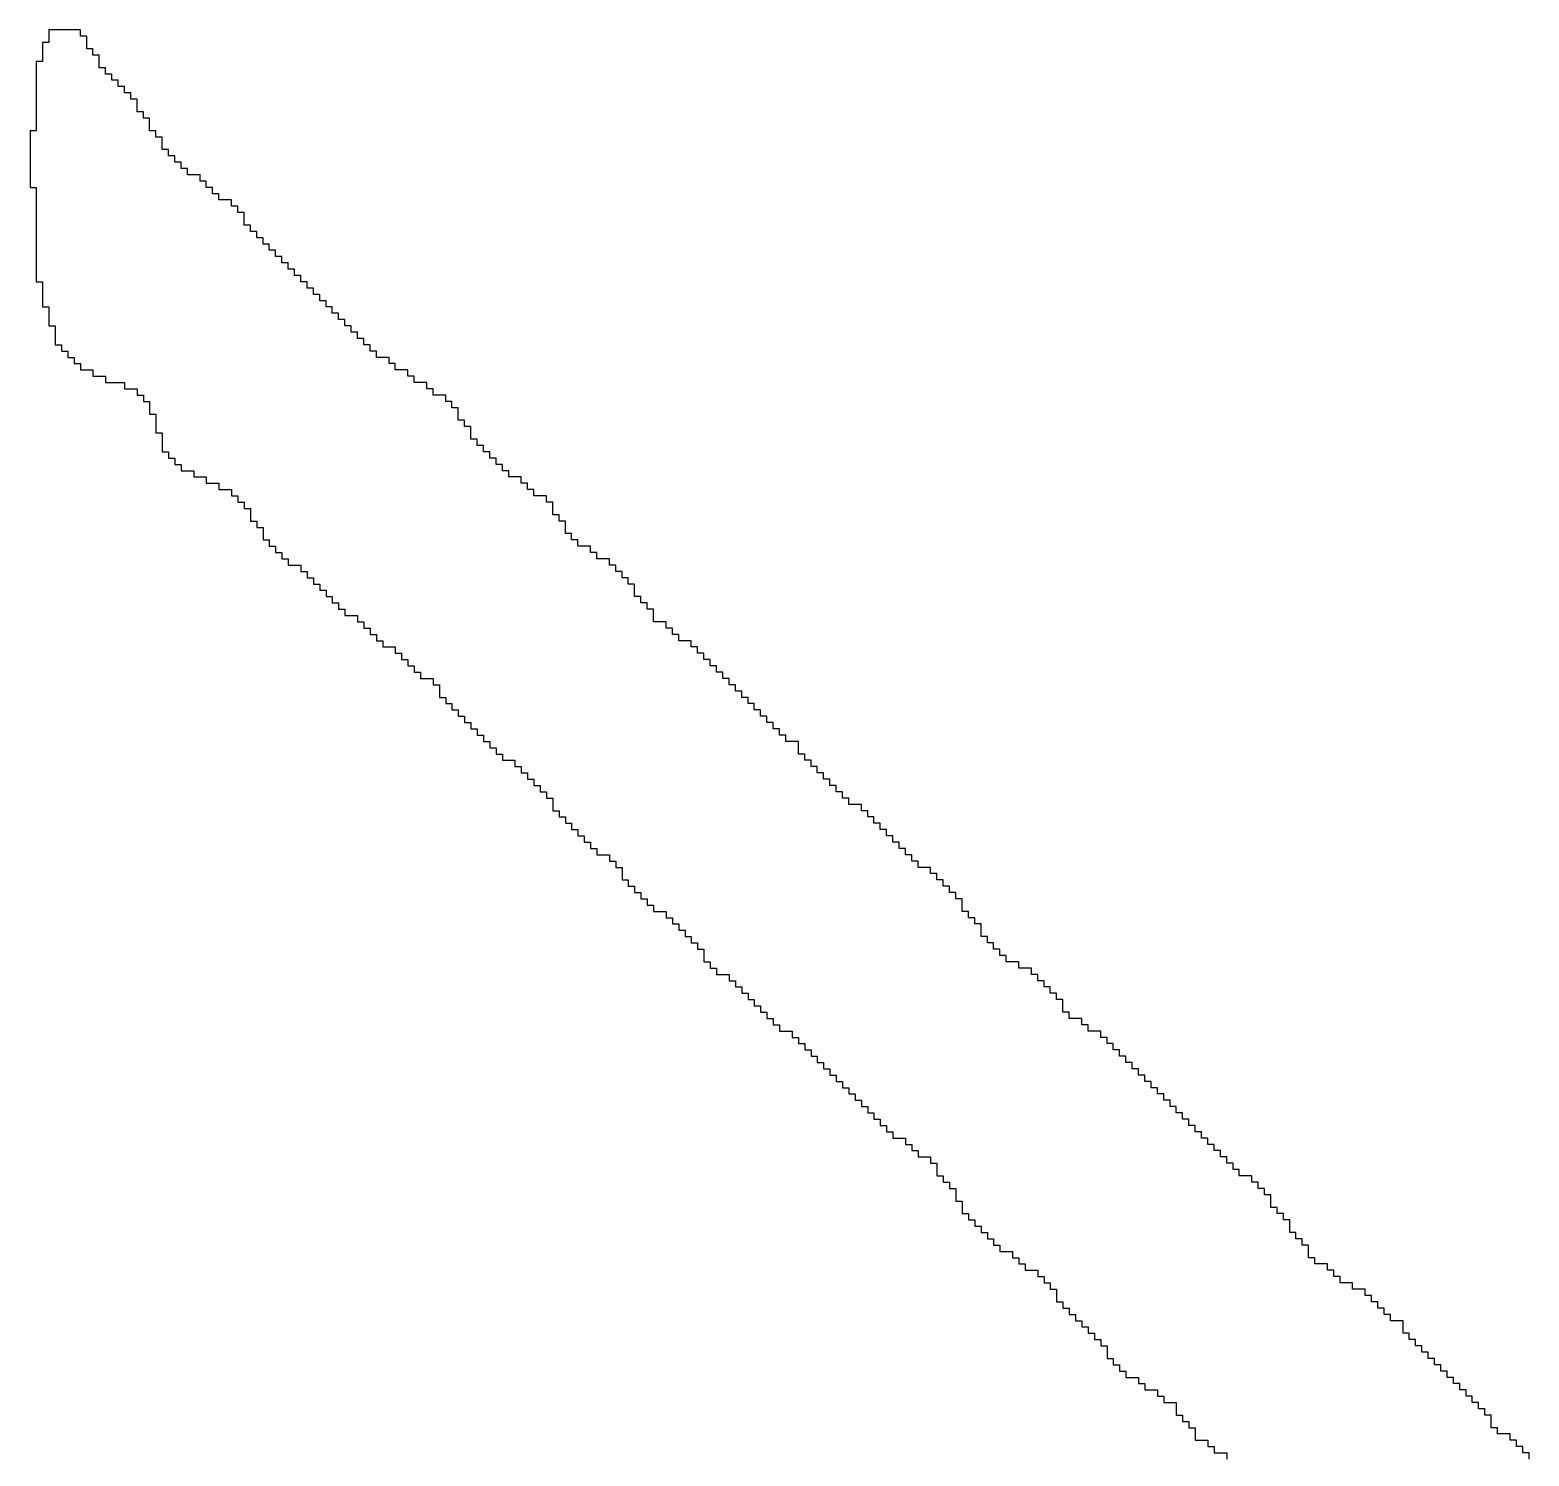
# Model space of a CAD drawing. Header units: millimetres. Extents: x 9.6 to 105, y 7.6 to 66.9.
# Drawn here: x 86.9042 to 87.2296, y 24.1804 to 24.4901 of the extents above; entities that cross this region are included whole.
import ezdxf

# ---------------------------------------------------------------- set-up
doc = ezdxf.new("R2010")
doc.units = ezdxf.units.MM
doc.layers.add('BottomOverlay', color=54, linetype='Continuous')

msp = doc.modelspace()

# ---------------------------------------------------------------- linework, layer by layer
at = {"layer": 'BottomOverlay'}
for p, q in [((86.90835, 24.49005), (86.90835, 24.48869)), ((86.91518, 24.49005), (86.90835, 24.49005)), ((86.91518, 24.48869), (86.91518, 24.49005)), ((86.90835, 24.48732), (86.90698, 24.48732)), ((86.90698, 24.48732), (86.90698, 24.48595)), ((86.90698, 24.48595), (86.90698, 24.48459)), ((86.90835, 24.48869), (86.90835, 24.48732)), ((86.91655, 24.48869), (86.91518, 24.48869)), ((86.91655, 24.48732), (86.91655, 24.48869)), ((86.91655, 24.48595), (86.91655, 24.48732)), ((86.91792, 24.48595), (86.91655, 24.48595)), ((86.91792, 24.48459), (86.91792, 24.48595)), ((86.90698, 24.48322), (86.90561, 24.48322)), ((86.90561, 24.48322), (86.90561, 24.48185)), ((86.90698, 24.48459), (86.90698, 24.48322)), ((86.91929, 24.48459), (86.91792, 24.48459)), ((86.91929, 24.48322), (86.91929, 24.48459)), ((86.91929, 24.48185), (86.91929, 24.48322)), ((86.90561, 24.48185), (86.90561, 24.48048)), ((86.90561, 24.48048), (86.90561, 24.47912)), ((86.92065, 24.48185), (86.91929, 24.48185)), ((86.92065, 24.48048), (86.92065, 24.48185)), ((86.92202, 24.48048), (86.92065, 24.48048)), ((86.92202, 24.47912), (86.92202, 24.48048)), ((86.90561, 24.47912), (86.90561, 24.47775)), ((86.90561, 24.47775), (86.90561, 24.47638)), ((86.90561, 24.47638), (86.90561, 24.47502)), ((86.92338, 24.47912), (86.92202, 24.47912)), ((86.92338, 24.47775), (86.92338, 24.47912)), ((86.92475, 24.47775), (86.92338, 24.47775)), ((86.92475, 24.47638), (86.92475, 24.47775)), ((86.92612, 24.47638), (86.92475, 24.47638)), ((86.92612, 24.47502), (86.92612, 24.47638)), ((86.90561, 24.47502), (86.90561, 24.47365)), ((86.90561, 24.47365), (86.90561, 24.47228)), ((86.92749, 24.47502), (86.92612, 24.47502)), ((86.92749, 24.47365), (86.92749, 24.47502)), ((86.92749, 24.47228), (86.92749, 24.47365)), ((86.90561, 24.47228), (86.90561, 24.47092)), ((86.90561, 24.47092), (86.90561, 24.46955)), ((86.92885, 24.47228), (86.92749, 24.47228)), ((86.92885, 24.47092), (86.92885, 24.47228)), ((86.93022, 24.47092), (86.92885, 24.47092)), ((86.93022, 24.46955), (86.93022, 24.47092)), ((86.90561, 24.46818), (86.90425, 24.46818)), ((86.90425, 24.46818), (86.90425, 24.46681)), ((86.90425, 24.46681), (86.90425, 24.46545)), ((86.90561, 24.46955), (86.90561, 24.46818)), ((86.93022, 24.46818), (86.93022, 24.46955)), ((86.93159, 24.46818), (86.93022, 24.46818)), ((86.93159, 24.46681), (86.93159, 24.46818)), ((86.93295, 24.46681), (86.93159, 24.46681)), ((86.93295, 24.46545), (86.93295, 24.46681)), ((86.90425, 24.46545), (86.90425, 24.46408)), ((86.90425, 24.46408), (86.90425, 24.46271)), ((86.93295, 24.46408), (86.93295, 24.46545)), ((86.93432, 24.46408), (86.93295, 24.46408)), ((86.93432, 24.46271), (86.93432, 24.46408)), ((86.90425, 24.46271), (86.90425, 24.46135)), ((86.90425, 24.46135), (86.90425, 24.45998)), ((86.90425, 24.45998), (86.90425, 24.45861)), ((86.93569, 24.46271), (86.93432, 24.46271)), ((86.93569, 24.46135), (86.93569, 24.46271)), ((86.93705, 24.46135), (86.93569, 24.46135)), ((86.93705, 24.45998), (86.93705, 24.46135)), ((86.93842, 24.45998), (86.93705, 24.45998)), ((86.93842, 24.45861), (86.93842, 24.45998)), ((86.90425, 24.45861), (86.90425, 24.45725)), ((86.90425, 24.45725), (86.90425, 24.45588)), ((86.94116, 24.45861), (86.93842, 24.45861)), ((86.94116, 24.45725), (86.94116, 24.45861)), ((86.94252, 24.45725), (86.94116, 24.45725)), ((86.94252, 24.45588), (86.94252, 24.45725)), ((86.90425, 24.45588), (86.90561, 24.45588)), ((86.90561, 24.45588), (86.90561, 24.45451)), ((86.90561, 24.45451), (86.90561, 24.45314)), ((86.94389, 24.45588), (86.94252, 24.45588)), ((86.94389, 24.45451), (86.94389, 24.45588)), ((86.94526, 24.45451), (86.94389, 24.45451)), ((86.94526, 24.45314), (86.94526, 24.45451)), ((86.90561, 24.45314), (86.90561, 24.45178)), ((86.90561, 24.45178), (86.90561, 24.45041)), ((86.90561, 24.45041), (86.90561, 24.44904)), ((86.94799, 24.45314), (86.94526, 24.45314)), ((86.94799, 24.45178), (86.94799, 24.45314)), ((86.94936, 24.45178), (86.94799, 24.45178)), ((86.94936, 24.45041), (86.94936, 24.45178)), ((86.95073, 24.45041), (86.94936, 24.45041)), ((86.95073, 24.44904), (86.95073, 24.45041)), ((86.90561, 24.44904), (86.90561, 24.44768)), ((86.90561, 24.44768), (86.90561, 24.44631)), ((86.95073, 24.44768), (86.95073, 24.44904)), ((86.95209, 24.44768), (86.95073, 24.44768)), ((86.95209, 24.44631), (86.95209, 24.44768)), ((86.90561, 24.44631), (86.90561, 24.44494)), ((86.90561, 24.44494), (86.90561, 24.44358)), ((86.95346, 24.44631), (86.95209, 24.44631)), ((86.95346, 24.44494), (86.95346, 24.44631)), ((86.95483, 24.44494), (86.95346, 24.44494)), ((86.95483, 24.44358), (86.95483, 24.44494)), ((86.90561, 24.44358), (86.90561, 24.44221)), ((86.90561, 24.44221), (86.90561, 24.44084)), ((86.90561, 24.44084), (86.90561, 24.43947)), ((86.95619, 24.44358), (86.95483, 24.44358)), ((86.95619, 24.44221), (86.95619, 24.44358)), ((86.95756, 24.44221), (86.95619, 24.44221)), ((86.95756, 24.44084), (86.95756, 24.44221)), ((86.95893, 24.44084), (86.95756, 24.44084)), ((86.95893, 24.43947), (86.95893, 24.44084)), ((86.90561, 24.43947), (86.90561, 24.43811)), ((86.90561, 24.43811), (86.90561, 24.43674)), ((86.96029, 24.43947), (86.95893, 24.43947)), ((86.96029, 24.43811), (86.96029, 24.43947)), ((86.96166, 24.43811), (86.96029, 24.43811)), ((86.96166, 24.43674), (86.96166, 24.43811)), ((86.90561, 24.43674), (86.90561, 24.43537)), ((86.90561, 24.43537), (86.90698, 24.43537)), ((86.90698, 24.43537), (86.90698, 24.434)), ((86.90698, 24.434), (86.90698, 24.43264)), ((86.96303, 24.43674), (86.96166, 24.43674)), ((86.96303, 24.43537), (86.96303, 24.43674)), ((86.9644, 24.43537), (86.96303, 24.43537)), ((86.9644, 24.434), (86.9644, 24.43537)), ((86.96576, 24.434), (86.9644, 24.434)), ((86.96576, 24.43264), (86.96576, 24.434)), ((86.90698, 24.43264), (86.90698, 24.43127)), ((86.90698, 24.43127), (86.90698, 24.42991)), ((86.96713, 24.43264), (86.96576, 24.43264)), ((86.96713, 24.43127), (86.96713, 24.43264)), ((86.9685, 24.43127), (86.96713, 24.43127)), ((86.9685, 24.42991), (86.9685, 24.43127)), ((86.90698, 24.42991), (86.90835, 24.42991)), ((86.90835, 24.42991), (86.90835, 24.42854)), ((86.90835, 24.42854), (86.90835, 24.42717)), ((86.96986, 24.42991), (86.9685, 24.42991)), ((86.96986, 24.42854), (86.96986, 24.42991)), ((86.97123, 24.42854), (86.96986, 24.42854)), ((86.97123, 24.42717), (86.97123, 24.42854)), ((86.90835, 24.42717), (86.90835, 24.4258)), ((86.90835, 24.4258), (86.90971, 24.4258)), ((86.90971, 24.4258), (86.90971, 24.42444)), ((86.90971, 24.42444), (86.90971, 24.42307)), ((86.9726, 24.42717), (86.97123, 24.42717)), ((86.9726, 24.4258), (86.9726, 24.42717)), ((86.97396, 24.4258), (86.9726, 24.4258)), ((86.97396, 24.42444), (86.97396, 24.4258)), ((86.97533, 24.42444), (86.97396, 24.42444)), ((86.97533, 24.42307), (86.97533, 24.42444)), ((86.90971, 24.42307), (86.90971, 24.4217)), ((86.90971, 24.4217), (86.91108, 24.4217)), ((86.91108, 24.4217), (86.91108, 24.42033)), ((86.9767, 24.42307), (86.97533, 24.42307)), ((86.9767, 24.4217), (86.9767, 24.42307)), ((86.97807, 24.4217), (86.9767, 24.4217)), ((86.97807, 24.42033), (86.97807, 24.4217)), ((86.91108, 24.42033), (86.91245, 24.42033)), ((86.91245, 24.42033), (86.91245, 24.41897)), ((86.91245, 24.41897), (86.91382, 24.41897)), ((86.91382, 24.41897), (86.91382, 24.4176)), ((86.97943, 24.42033), (86.97807, 24.42033)), ((86.97943, 24.41897), (86.97943, 24.42033)), ((86.98217, 24.41897), (86.97943, 24.41897)), ((86.98217, 24.4176), (86.98217, 24.41897)), ((86.91382, 24.4176), (86.91518, 24.4176)), ((86.91518, 24.4176), (86.91518, 24.41624)), ((86.91518, 24.41624), (86.91792, 24.41624)), ((86.91792, 24.41624), (86.91792, 24.41487)), ((86.91792, 24.41487), (86.92065, 24.41487)), ((86.92065, 24.41487), (86.92065, 24.4135)), ((86.98353, 24.4176), (86.98217, 24.4176)), ((86.98353, 24.41624), (86.98353, 24.4176)), ((86.98627, 24.41624), (86.98353, 24.41624)), ((86.98627, 24.41487), (86.98627, 24.41624)), ((86.98763, 24.41487), (86.98627, 24.41487)), ((86.98763, 24.4135), (86.98763, 24.41487)), ((86.92065, 24.4135), (86.92475, 24.4135)), ((86.92475, 24.4135), (86.92475, 24.41213)), ((86.92475, 24.41213), (86.92749, 24.41213)), ((86.92749, 24.41213), (86.92749, 24.41077)), ((86.99037, 24.4135), (86.98763, 24.4135)), ((86.99037, 24.41213), (86.99037, 24.4135)), ((86.99174, 24.41213), (86.99037, 24.41213)), ((86.99174, 24.41077), (86.99174, 24.41213)), ((86.92749, 24.41077), (86.92885, 24.41077)), ((86.92885, 24.41077), (86.92885, 24.4094)), ((86.92885, 24.4094), (86.93022, 24.4094)), ((86.93022, 24.4094), (86.93022, 24.40803)), ((86.93022, 24.40803), (86.93022, 24.40666)), ((86.99447, 24.41077), (86.99174, 24.41077)), ((86.99447, 24.4094), (86.99447, 24.41077)), ((86.99584, 24.4094), (86.99447, 24.4094)), ((86.99584, 24.40803), (86.99584, 24.4094)), ((86.9972, 24.40803), (86.99584, 24.40803)), ((86.9972, 24.40666), (86.9972, 24.40803)), ((86.93022, 24.40666), (86.93159, 24.40666)), ((86.93159, 24.40666), (86.93159, 24.4053)), ((86.93159, 24.4053), (86.93159, 24.40393)), ((86.9972, 24.4053), (86.9972, 24.40666)), ((86.99857, 24.4053), (86.9972, 24.4053)), ((86.99857, 24.40393), (86.99857, 24.4053)), ((86.93159, 24.40393), (86.93159, 24.40256)), ((86.93159, 24.40256), (86.93295, 24.40256)), ((86.93295, 24.40256), (86.93295, 24.4012)), ((86.99994, 24.40393), (86.99857, 24.40393)), ((86.99994, 24.40256), (86.99994, 24.40393)), ((86.99994, 24.4012), (86.99994, 24.40256)), ((86.93295, 24.4012), (86.93295, 24.39983)), ((86.93295, 24.39983), (86.93295, 24.39846)), ((86.93295, 24.39846), (86.93432, 24.39846)), ((86.93432, 24.39846), (86.93432, 24.3971)), ((87.0013, 24.4012), (86.99994, 24.4012)), ((87.0013, 24.39983), (87.0013, 24.4012)), ((87.00267, 24.39983), (87.0013, 24.39983)), ((87.00267, 24.39846), (87.00267, 24.39983)), ((87.00404, 24.39846), (87.00267, 24.39846)), ((87.00404, 24.3971), (87.00404, 24.39846)), ((86.93432, 24.3971), (86.93569, 24.3971)), ((86.93569, 24.3971), (86.93569, 24.39573)), ((86.93569, 24.39573), (86.93705, 24.39573)), ((86.93705, 24.39573), (86.93705, 24.39436)), ((87.00541, 24.3971), (87.00404, 24.3971)), ((87.00541, 24.39573), (87.00541, 24.3971)), ((87.00677, 24.39573), (87.00541, 24.39573)), ((87.00677, 24.39436), (87.00677, 24.39573)), ((86.93705, 24.39436), (86.93979, 24.39436)), ((86.93979, 24.39436), (86.93979, 24.393)), ((86.93979, 24.393), (86.94252, 24.393)), ((86.94252, 24.393), (86.94252, 24.39163)), ((86.94252, 24.39163), (86.94526, 24.39163)), ((86.94526, 24.39163), (86.94526, 24.39026)), ((87.00814, 24.39436), (87.00677, 24.39436)), ((87.00814, 24.393), (87.00814, 24.39436)), ((87.01087, 24.393), (87.00814, 24.393)), ((87.01087, 24.39163), (87.01087, 24.393)), ((87.01224, 24.39163), (87.01087, 24.39163)), ((87.01224, 24.39026), (87.01224, 24.39163)), ((86.94526, 24.39026), (86.94799, 24.39026)), ((86.94799, 24.39026), (86.94799, 24.38889)), ((86.94799, 24.38889), (86.94936, 24.38889)), ((86.94936, 24.38889), (86.94936, 24.38753)), ((87.01361, 24.39026), (87.01224, 24.39026)), ((87.01361, 24.38889), (87.01361, 24.39026)), ((87.01634, 24.38889), (87.01361, 24.38889)), ((87.01634, 24.38753), (87.01634, 24.38889)), ((86.94936, 24.38753), (86.95073, 24.38753)), ((86.95073, 24.38753), (86.95073, 24.38616)), ((86.95073, 24.38616), (86.95209, 24.38616)), ((86.95209, 24.38616), (86.95209, 24.38479)), ((87.01771, 24.38753), (87.01634, 24.38753)), ((87.01771, 24.38616), (87.01771, 24.38753)), ((87.01771, 24.38479), (87.01771, 24.38616)), ((86.95209, 24.38479), (86.95209, 24.38343)), ((86.95209, 24.38343), (86.95346, 24.38343)), ((86.95346, 24.38343), (86.95346, 24.38206)), ((86.95346, 24.38206), (86.95483, 24.38206)), ((86.95483, 24.38206), (86.95483, 24.38069)), ((87.01908, 24.38479), (87.01771, 24.38479)), ((87.01908, 24.38343), (87.01908, 24.38479)), ((87.02044, 24.38343), (87.01908, 24.38343)), ((87.02044, 24.38206), (87.02044, 24.38343)), ((87.02044, 24.38069), (87.02044, 24.38206)), ((86.95483, 24.38069), (86.95483, 24.37933)), ((86.95483, 24.37933), (86.95619, 24.37933)), ((86.95619, 24.37933), (86.95619, 24.37796)), ((87.02181, 24.38069), (87.02044, 24.38069)), ((87.02181, 24.37933), (87.02181, 24.38069)), ((87.02318, 24.37933), (87.02181, 24.37933)), ((87.02318, 24.37796), (87.02318, 24.37933)), ((86.95619, 24.37796), (86.95756, 24.37796)), ((86.95756, 24.37796), (86.95756, 24.37659)), ((86.95756, 24.37659), (86.95893, 24.37659)), ((86.95893, 24.37659), (86.95893, 24.37522)), ((87.02591, 24.37796), (87.02318, 24.37796)), ((87.02591, 24.37659), (87.02591, 24.37796)), ((87.02728, 24.37659), (87.02591, 24.37659)), ((87.02728, 24.37522), (87.02728, 24.37659)), ((86.95893, 24.37522), (86.96029, 24.37522)), ((86.96029, 24.37522), (86.96029, 24.37386)), ((86.96029, 24.37386), (86.96303, 24.37386)), ((86.96303, 24.37386), (86.96303, 24.37249)), ((86.96303, 24.37249), (86.9644, 24.37249)), ((86.9644, 24.37249), (86.9644, 24.37112)), ((87.03001, 24.37522), (87.02728, 24.37522)), ((87.03001, 24.37386), (87.03001, 24.37522)), ((87.03138, 24.37386), (87.03001, 24.37386)), ((87.03138, 24.37249), (87.03138, 24.37386)), ((87.03275, 24.37249), (87.03138, 24.37249)), ((87.03275, 24.37112), (87.03275, 24.37249)), ((86.9644, 24.37112), (86.96576, 24.37112)), ((86.96576, 24.37112), (86.96576, 24.36976)), ((86.96576, 24.36976), (86.96713, 24.36976)), ((86.96713, 24.36976), (86.96713, 24.36839)), ((87.03411, 24.37112), (87.03275, 24.37112)), ((87.03411, 24.36976), (87.03411, 24.37112)), ((87.03548, 24.36976), (87.03411, 24.36976)), ((87.03548, 24.36839), (87.03548, 24.36976)), ((86.96713, 24.36839), (86.9685, 24.36839)), ((86.9685, 24.36839), (86.9685, 24.36702)), ((86.9685, 24.36702), (86.96986, 24.36702)), ((86.96986, 24.36702), (86.96986, 24.36566)), ((86.96986, 24.36566), (86.97123, 24.36566)), ((86.97123, 24.36566), (86.97123, 24.36429)), ((87.03548, 24.36702), (87.03548, 24.36839)), ((87.03685, 24.36702), (87.03548, 24.36702)), ((87.03685, 24.36566), (87.03685, 24.36702)), ((87.03821, 24.36566), (87.03685, 24.36566)), ((87.03821, 24.36429), (87.03821, 24.36566)), ((86.97123, 24.36429), (86.9726, 24.36429)), ((86.9726, 24.36429), (86.9726, 24.36292)), ((86.9726, 24.36292), (86.97533, 24.36292)), ((86.97533, 24.36292), (86.97533, 24.36155)), ((87.03958, 24.36429), (87.03821, 24.36429)), ((87.03958, 24.36292), (87.03958, 24.36429)), ((87.03958, 24.36155), (87.03958, 24.36292)), ((86.97533, 24.36155), (86.9767, 24.36155)), ((86.9767, 24.36155), (86.9767, 24.36019)), ((86.9767, 24.36019), (86.97807, 24.36019)), ((86.97807, 24.36019), (86.97807, 24.35882)), ((87.04232, 24.36155), (87.03958, 24.36155)), ((87.04232, 24.36019), (87.04232, 24.36155)), ((87.04368, 24.36019), (87.04232, 24.36019)), ((87.04368, 24.35882), (87.04368, 24.36019)), ((86.97807, 24.35882), (86.97943, 24.35882)), ((86.97943, 24.35882), (86.97943, 24.35745)), ((86.97943, 24.35745), (86.9808, 24.35745)), ((86.9808, 24.35745), (86.9808, 24.35609)), ((86.9808, 24.35609), (86.98353, 24.35609)), ((86.98353, 24.35609), (86.98353, 24.35472)), ((87.04505, 24.35882), (87.04368, 24.35882)), ((87.04505, 24.35745), (87.04505, 24.35882)), ((87.04778, 24.35745), (87.04505, 24.35745)), ((87.04778, 24.35609), (87.04778, 24.35745)), ((87.04915, 24.35609), (87.04778, 24.35609)), ((87.04915, 24.35472), (87.04915, 24.35609)), ((86.98353, 24.35472), (86.9849, 24.35472)), ((86.9849, 24.35472), (86.9849, 24.35335)), ((86.9849, 24.35335), (86.98627, 24.35335)), ((86.98627, 24.35335), (86.98627, 24.35199)), ((87.05052, 24.35472), (87.04915, 24.35472)), ((87.05052, 24.35335), (87.05052, 24.35472)), ((87.05188, 24.35335), (87.05052, 24.35335)), ((87.05188, 24.35199), (87.05188, 24.35335)), ((86.98627, 24.35199), (86.98763, 24.35199)), ((86.98763, 24.35199), (86.98763, 24.35062)), ((86.98763, 24.35062), (86.989, 24.35062)), ((86.989, 24.35062), (86.989, 24.34925)), ((87.05325, 24.35199), (87.05188, 24.35199)), ((87.05325, 24.35062), (87.05325, 24.35199)), ((87.05462, 24.35062), (87.05325, 24.35062)), ((87.05462, 24.34925), (87.05462, 24.35062)), ((86.989, 24.34925), (86.99174, 24.34925)), ((86.99174, 24.34925), (86.99174, 24.34788)), ((86.99174, 24.34788), (86.9931, 24.34788)), ((86.9931, 24.34788), (86.9931, 24.34652)), ((86.9931, 24.34652), (86.9931, 24.34515)), ((87.05599, 24.34925), (87.05462, 24.34925)), ((87.05599, 24.34788), (87.05599, 24.34925)), ((87.05735, 24.34788), (87.05599, 24.34788)), ((87.05735, 24.34652), (87.05735, 24.34788)), ((87.05872, 24.34652), (87.05735, 24.34652)), ((87.05872, 24.34515), (87.05872, 24.34652)), ((86.9931, 24.34515), (86.99447, 24.34515)), ((86.99447, 24.34515), (86.99447, 24.34378)), ((86.99447, 24.34378), (86.99584, 24.34378)), ((86.99584, 24.34378), (86.99584, 24.34242)), ((87.06009, 24.34515), (87.05872, 24.34515)), ((87.06009, 24.34378), (87.06009, 24.34515)), ((87.06145, 24.34378), (87.06009, 24.34378)), ((87.06145, 24.34242), (87.06145, 24.34378)), ((86.99584, 24.34242), (86.9972, 24.34242)), ((86.9972, 24.34242), (86.9972, 24.34105)), ((86.9972, 24.34105), (86.99857, 24.34105)), ((86.99857, 24.34105), (86.99857, 24.33968)), ((86.99857, 24.33968), (86.99994, 24.33968)), ((86.99994, 24.33968), (86.99994, 24.33832)), ((87.06282, 24.34242), (87.06145, 24.34242)), ((87.06282, 24.34105), (87.06282, 24.34242)), ((87.06419, 24.34105), (87.06282, 24.34105)), ((87.06419, 24.33968), (87.06419, 24.34105)), ((87.06555, 24.33968), (87.06419, 24.33968)), ((87.06555, 24.33832), (87.06555, 24.33968)), ((86.99994, 24.33832), (87.0013, 24.33832)), ((87.0013, 24.33832), (87.0013, 24.33695)), ((87.0013, 24.33695), (87.00267, 24.33695)), ((87.00267, 24.33695), (87.00267, 24.33558)), ((87.06692, 24.33832), (87.06555, 24.33832)), ((87.06692, 24.33695), (87.06692, 24.33832)), ((87.06829, 24.33695), (87.06692, 24.33695)), ((87.06829, 24.33558), (87.06829, 24.33695)), ((87.00267, 24.33558), (87.00404, 24.33558)), ((87.00404, 24.33558), (87.00404, 24.33421)), ((87.00404, 24.33421), (87.00541, 24.33421)), ((87.00541, 24.33421), (87.00541, 24.33285)), ((87.07102, 24.33558), (87.06829, 24.33558)), ((87.07102, 24.33421), (87.07102, 24.33558)), ((87.07102, 24.33285), (87.07102, 24.33421)), ((87.00541, 24.33285), (87.00677, 24.33285)), ((87.00677, 24.33285), (87.00677, 24.33148)), ((87.00677, 24.33148), (87.00951, 24.33148)), ((87.00951, 24.33148), (87.00951, 24.33011)), ((87.00951, 24.33011), (87.01087, 24.33011)), ((87.01087, 24.33011), (87.01087, 24.32874)), ((87.07239, 24.33285), (87.07102, 24.33285)), ((87.07239, 24.33148), (87.07239, 24.33285)), ((87.07376, 24.33148), (87.07239, 24.33148)), ((87.07376, 24.33011), (87.07376, 24.33148)), ((87.07512, 24.33011), (87.07376, 24.33011)), ((87.07512, 24.32874), (87.07512, 24.33011)), ((87.01087, 24.32874), (87.01224, 24.32874)), ((87.01224, 24.32874), (87.01224, 24.32738)), ((87.01224, 24.32738), (87.01361, 24.32738)), ((87.01361, 24.32738), (87.01361, 24.32601)), ((87.07649, 24.32874), (87.07512, 24.32874)), ((87.07649, 24.32738), (87.07649, 24.32874)), ((87.07786, 24.32738), (87.07649, 24.32738)), ((87.07786, 24.32601), (87.07786, 24.32738)), ((87.01361, 24.32601), (87.01497, 24.32601)), ((87.01497, 24.32601), (87.01497, 24.32465)), ((87.01497, 24.32465), (87.01634, 24.32465)), ((87.01634, 24.32465), (87.01634, 24.32328)), ((87.01634, 24.32328), (87.01771, 24.32328)), ((87.01771, 24.32328), (87.01771, 24.32191)), ((87.07922, 24.32601), (87.07786, 24.32601)), ((87.07922, 24.32465), (87.07922, 24.32601)), ((87.08059, 24.32465), (87.07922, 24.32465)), ((87.08059, 24.32328), (87.08059, 24.32465)), ((87.08196, 24.32328), (87.08059, 24.32328)), ((87.08196, 24.32191), (87.08196, 24.32328)), ((87.01771, 24.32191), (87.01771, 24.32054)), ((87.01771, 24.32054), (87.01908, 24.32054)), ((87.01908, 24.32054), (87.01908, 24.31918)), ((87.08469, 24.32191), (87.08196, 24.32191)), ((87.08469, 24.32054), (87.08469, 24.32191)), ((87.08606, 24.32054), (87.08469, 24.32054)), ((87.08606, 24.31918), (87.08606, 24.32054)), ((87.01908, 24.31918), (87.02044, 24.31918)), ((87.02044, 24.31918), (87.02044, 24.31781)), ((87.02044, 24.31781), (87.02181, 24.31781)), ((87.02181, 24.31781), (87.02181, 24.31644)), ((87.08743, 24.31918), (87.08606, 24.31918)), ((87.08743, 24.31781), (87.08743, 24.31918)), ((87.08879, 24.31781), (87.08743, 24.31781)), ((87.08879, 24.31644), (87.08879, 24.31781)), ((87.02181, 24.31644), (87.02318, 24.31644)), ((87.02318, 24.31644), (87.02318, 24.31507)), ((87.02318, 24.31507), (87.02455, 24.31507)), ((87.02455, 24.31507), (87.02455, 24.31371)), ((87.02455, 24.31371), (87.02591, 24.31371)), ((87.02591, 24.31371), (87.02591, 24.31234)), ((87.09016, 24.31644), (87.08879, 24.31644)), ((87.09016, 24.31507), (87.09016, 24.31644)), ((87.09153, 24.31507), (87.09016, 24.31507)), ((87.09153, 24.31371), (87.09153, 24.31507)), ((87.09289, 24.31371), (87.09153, 24.31371)), ((87.09289, 24.31234), (87.09289, 24.31371)), ((87.02591, 24.31234), (87.02728, 24.31234)), ((87.02728, 24.31234), (87.02728, 24.31097)), ((87.02728, 24.31097), (87.03001, 24.31097)), ((87.03001, 24.31097), (87.03001, 24.30961)), ((87.09426, 24.31234), (87.09289, 24.31234)), ((87.09426, 24.31097), (87.09426, 24.31234)), ((87.09563, 24.31097), (87.09426, 24.31097)), ((87.09563, 24.30961), (87.09563, 24.31097)), ((87.03001, 24.30961), (87.03138, 24.30961)), ((87.03138, 24.30961), (87.03138, 24.30824)), ((87.03138, 24.30824), (87.03275, 24.30824)), ((87.03275, 24.30824), (87.03275, 24.30687)), ((87.097, 24.30961), (87.09563, 24.30961)), ((87.097, 24.30824), (87.097, 24.30961)), ((87.09973, 24.30824), (87.097, 24.30824)), ((87.09973, 24.30687), (87.09973, 24.30824)), ((87.03275, 24.30687), (87.03275, 24.30551)), ((87.03275, 24.30551), (87.03411, 24.30551)), ((87.03411, 24.30551), (87.03411, 24.30414)), ((87.03411, 24.30414), (87.03548, 24.30414)), ((87.03548, 24.30414), (87.03548, 24.30277)), ((87.1011, 24.30687), (87.09973, 24.30687)), ((87.1011, 24.30551), (87.1011, 24.30687)), ((87.10246, 24.30551), (87.1011, 24.30551)), ((87.10246, 24.30414), (87.10246, 24.30551)), ((87.10383, 24.30414), (87.10246, 24.30414)), ((87.10383, 24.30277), (87.10383, 24.30414)), ((87.03548, 24.30277), (87.03685, 24.30277)), ((87.03685, 24.30277), (87.03685, 24.3014)), ((87.03685, 24.3014), (87.03821, 24.3014)), ((87.03821, 24.3014), (87.03821, 24.30004)), ((87.1052, 24.30277), (87.10383, 24.30277)), ((87.1052, 24.3014), (87.1052, 24.30277)), ((87.10656, 24.3014), (87.1052, 24.3014)), ((87.10656, 24.30004), (87.10656, 24.3014)), ((87.03821, 24.30004), (87.03958, 24.30004)), ((87.03958, 24.30004), (87.03958, 24.29867)), ((87.03958, 24.29867), (87.04232, 24.29867)), ((87.04232, 24.29867), (87.04232, 24.2973)), ((87.04232, 24.2973), (87.04368, 24.2973)), ((87.04368, 24.2973), (87.04368, 24.29594)), ((87.10656, 24.29867), (87.10656, 24.30004)), ((87.10793, 24.29867), (87.10656, 24.29867)), ((87.10793, 24.2973), (87.10793, 24.29867)), ((87.1093, 24.2973), (87.10793, 24.2973)), ((87.1093, 24.29594), (87.1093, 24.2973)), ((87.04368, 24.29594), (87.04505, 24.29594)), ((87.04505, 24.29594), (87.04505, 24.29457)), ((87.04505, 24.29457), (87.04642, 24.29457)), ((87.04642, 24.29457), (87.04642, 24.2932)), ((87.11067, 24.29594), (87.1093, 24.29594)), ((87.11067, 24.29457), (87.11067, 24.29594)), ((87.11067, 24.2932), (87.11067, 24.29457)), ((87.04642, 24.2932), (87.04778, 24.2932)), ((87.04778, 24.2932), (87.04778, 24.29184)), ((87.04778, 24.29184), (87.04915, 24.29184)), ((87.04915, 24.29184), (87.04915, 24.29047)), ((87.11203, 24.2932), (87.11067, 24.2932)), ((87.11203, 24.29184), (87.11203, 24.2932)), ((87.1134, 24.29184), (87.11203, 24.29184)), ((87.1134, 24.29047), (87.1134, 24.29184)), ((87.04915, 24.29047), (87.05052, 24.29047)), ((87.05052, 24.29047), (87.05052, 24.2891)), ((87.05052, 24.2891), (87.05052, 24.28774)), ((87.05052, 24.28774), (87.05188, 24.28774)), ((87.05188, 24.28774), (87.05188, 24.28637)), ((87.11477, 24.29047), (87.1134, 24.29047)), ((87.11477, 24.2891), (87.11477, 24.29047)), ((87.11614, 24.2891), (87.11477, 24.2891)), ((87.11614, 24.28774), (87.11614, 24.2891)), ((87.11887, 24.28774), (87.11614, 24.28774)), ((87.11887, 24.28637), (87.11887, 24.28774)), ((87.05188, 24.28637), (87.05325, 24.28637)), ((87.05325, 24.28637), (87.05325, 24.285)), ((87.05325, 24.285), (87.05599, 24.285)), ((87.05599, 24.285), (87.05599, 24.28363)), ((87.1216, 24.28637), (87.11887, 24.28637)), ((87.1216, 24.285), (87.1216, 24.28637)), ((87.12297, 24.285), (87.1216, 24.285)), ((87.12297, 24.28363), (87.12297, 24.285)), ((87.05599, 24.28363), (87.05735, 24.28363)), ((87.05735, 24.28363), (87.05735, 24.28227)), ((87.05735, 24.28227), (87.05872, 24.28227)), ((87.05872, 24.28227), (87.05872, 24.2809)), ((87.12434, 24.28363), (87.12297, 24.28363)), ((87.12434, 24.28227), (87.12434, 24.28363)), ((87.1257, 24.28227), (87.12434, 24.28227)), ((87.1257, 24.2809), (87.1257, 24.28227)), ((87.05872, 24.2809), (87.06009, 24.2809)), ((87.06009, 24.2809), (87.06009, 24.27953)), ((87.06009, 24.27953), (87.06145, 24.27953)), ((87.06145, 24.27953), (87.06145, 24.27817)), ((87.06145, 24.27817), (87.06282, 24.27817)), ((87.06282, 24.27817), (87.06282, 24.2768)), ((87.12707, 24.2809), (87.1257, 24.2809)), ((87.12707, 24.27953), (87.12707, 24.2809)), ((87.12844, 24.27953), (87.12707, 24.27953)), ((87.12844, 24.27817), (87.12844, 24.27953)), ((87.12844, 24.2768), (87.12844, 24.27817)), ((87.06282, 24.2768), (87.06419, 24.2768)), ((87.06419, 24.2768), (87.06419, 24.27543)), ((87.06419, 24.27543), (87.06555, 24.27543)), ((87.06555, 24.27543), (87.06555, 24.27407)), ((87.1298, 24.2768), (87.12844, 24.2768)), ((87.1298, 24.27543), (87.1298, 24.2768)), ((87.13254, 24.27543), (87.1298, 24.27543)), ((87.13254, 24.27407), (87.13254, 24.27543)), ((87.06555, 24.27407), (87.06692, 24.27407)), ((87.06692, 24.27407), (87.06692, 24.2727)), ((87.06692, 24.2727), (87.06966, 24.2727)), ((87.06966, 24.2727), (87.06966, 24.27133)), ((87.06966, 24.27133), (87.07102, 24.27133)), ((87.07102, 24.27133), (87.07102, 24.26996)), ((87.1339, 24.27407), (87.13254, 24.27407)), ((87.1339, 24.2727), (87.1339, 24.27407)), ((87.13664, 24.2727), (87.1339, 24.2727)), ((87.13664, 24.27133), (87.13664, 24.2727)), ((87.13801, 24.27133), (87.13664, 24.27133)), ((87.13801, 24.26996), (87.13801, 24.27133)), ((87.07102, 24.26996), (87.07239, 24.26996)), ((87.07239, 24.26996), (87.07239, 24.2686)), ((87.07239, 24.2686), (87.07376, 24.2686)), ((87.07376, 24.2686), (87.07376, 24.26723)), ((87.13937, 24.26996), (87.13801, 24.26996)), ((87.13937, 24.2686), (87.13937, 24.26996)), ((87.14074, 24.2686), (87.13937, 24.2686)), ((87.14074, 24.26723), (87.14074, 24.2686)), ((87.07376, 24.26723), (87.07512, 24.26723)), ((87.07512, 24.26723), (87.07512, 24.26586)), ((87.07512, 24.26586), (87.07649, 24.26586)), ((87.07649, 24.26586), (87.07649, 24.2645)), ((87.14211, 24.26723), (87.14074, 24.26723)), ((87.14211, 24.26586), (87.14211, 24.26723)), ((87.14347, 24.26586), (87.14211, 24.26586)), ((87.14347, 24.2645), (87.14347, 24.26586)), ((87.07649, 24.2645), (87.07786, 24.2645)), ((87.07786, 24.2645), (87.07786, 24.26313)), ((87.07786, 24.26313), (87.07922, 24.26313)), ((87.07922, 24.26313), (87.07922, 24.26176)), ((87.07922, 24.26176), (87.08059, 24.26176)), ((87.08059, 24.26176), (87.08059, 24.2604)), ((87.14484, 24.2645), (87.14347, 24.2645)), ((87.14484, 24.26313), (87.14484, 24.2645)), ((87.14621, 24.26313), (87.14484, 24.26313)), ((87.14621, 24.26176), (87.14621, 24.26313)), ((87.14758, 24.26176), (87.14621, 24.26176)), ((87.14758, 24.2604), (87.14758, 24.26176)), ((87.08059, 24.2604), (87.08196, 24.2604)), ((87.08196, 24.2604), (87.08196, 24.25903)), ((87.08196, 24.25903), (87.08333, 24.25903)), ((87.08333, 24.25903), (87.08333, 24.25766)), ((87.14894, 24.2604), (87.14758, 24.2604)), ((87.14894, 24.25903), (87.14894, 24.2604)), ((87.15031, 24.25903), (87.14894, 24.25903)), ((87.15031, 24.25766), (87.15031, 24.25903)), ((87.08333, 24.25766), (87.08469, 24.25766)), ((87.08469, 24.25766), (87.08469, 24.25629)), ((87.08469, 24.25629), (87.08606, 24.25629)), ((87.08606, 24.25629), (87.08606, 24.25493)), ((87.15168, 24.25766), (87.15031, 24.25766)), ((87.15168, 24.25629), (87.15168, 24.25766)), ((87.15304, 24.25629), (87.15168, 24.25629)), ((87.15304, 24.25493), (87.15304, 24.25629)), ((87.08606, 24.25493), (87.08743, 24.25493)), ((87.08743, 24.25493), (87.08743, 24.25356)), ((87.08743, 24.25356), (87.08879, 24.25356)), ((87.08879, 24.25356), (87.08879, 24.25219)), ((87.08879, 24.25219), (87.09016, 24.25219)), ((87.09016, 24.25219), (87.09016, 24.25083)), ((87.15441, 24.25493), (87.15304, 24.25493)), ((87.15441, 24.25356), (87.15441, 24.25493)), ((87.15578, 24.25356), (87.15441, 24.25356)), ((87.15578, 24.25219), (87.15578, 24.25356)), ((87.15714, 24.25219), (87.15578, 24.25219)), ((87.15714, 24.25083), (87.15714, 24.25219)), ((87.09016, 24.25083), (87.09153, 24.25083)), ((87.09153, 24.25083), (87.09153, 24.24946)), ((87.09153, 24.24946), (87.09426, 24.24946)), ((87.09426, 24.24946), (87.09426, 24.24809)), ((87.15851, 24.25083), (87.15714, 24.25083)), ((87.15851, 24.24946), (87.15851, 24.25083)), ((87.15988, 24.24946), (87.15851, 24.24946)), ((87.15988, 24.24809), (87.15988, 24.24946)), ((87.09426, 24.24809), (87.09563, 24.24809)), ((87.09563, 24.24809), (87.09563, 24.24673)), ((87.09563, 24.24673), (87.097, 24.24673)), ((87.097, 24.24673), (87.097, 24.24536)), ((87.097, 24.24536), (87.09973, 24.24536)), ((87.09973, 24.24536), (87.09973, 24.24399)), ((87.16125, 24.24809), (87.15988, 24.24809)), ((87.16125, 24.24673), (87.16125, 24.24809)), ((87.16261, 24.24673), (87.16125, 24.24673)), ((87.16261, 24.24536), (87.16261, 24.24673)), ((87.16398, 24.24536), (87.16261, 24.24536)), ((87.16398, 24.24399), (87.16398, 24.24536)), ((87.09973, 24.24399), (87.1011, 24.24399)), ((87.1011, 24.24399), (87.1011, 24.24262)), ((87.1011, 24.24262), (87.1011, 24.24126)), ((87.16535, 24.24399), (87.16398, 24.24399)), ((87.16535, 24.24262), (87.16535, 24.24399)), ((87.16671, 24.24262), (87.16535, 24.24262)), ((87.16671, 24.24126), (87.16671, 24.24262)), ((87.1011, 24.24126), (87.10246, 24.24126)), ((87.10246, 24.24126), (87.10246, 24.23989)), ((87.10246, 24.23989), (87.10383, 24.23989)), ((87.10383, 24.23989), (87.10383, 24.23852)), ((87.16945, 24.24126), (87.16671, 24.24126)), ((87.16945, 24.23989), (87.16945, 24.24126)), ((87.17081, 24.23989), (87.16945, 24.23989)), ((87.17081, 24.23852), (87.17081, 24.23989)), ((87.10383, 24.23852), (87.1052, 24.23852)), ((87.1052, 24.23852), (87.1052, 24.23715)), ((87.1052, 24.23715), (87.1052, 24.23579)), ((87.1052, 24.23579), (87.10656, 24.23579)), ((87.10656, 24.23579), (87.10656, 24.23442)), ((87.17218, 24.23852), (87.17081, 24.23852)), ((87.17218, 24.23715), (87.17218, 24.23852)), ((87.17355, 24.23715), (87.17218, 24.23715)), ((87.17355, 24.23579), (87.17355, 24.23715)), ((87.17355, 24.23442), (87.17355, 24.23579)), ((87.10656, 24.23442), (87.10656, 24.23306)), ((87.10656, 24.23306), (87.10793, 24.23306)), ((87.10793, 24.23306), (87.10793, 24.23169)), ((87.17492, 24.23442), (87.17355, 24.23442)), ((87.17492, 24.23306), (87.17492, 24.23442)), ((87.17628, 24.23306), (87.17492, 24.23306)), ((87.17628, 24.23169), (87.17628, 24.23306)), ((87.10793, 24.23169), (87.1093, 24.23169)), ((87.1093, 24.23169), (87.1093, 24.23032)), ((87.1093, 24.23032), (87.11067, 24.23032)), ((87.11067, 24.23032), (87.11067, 24.22895)), ((87.11067, 24.22895), (87.11203, 24.22895)), ((87.11203, 24.22895), (87.11203, 24.22759)), ((87.17765, 24.23169), (87.17628, 24.23169)), ((87.17765, 24.23032), (87.17765, 24.23169)), ((87.17765, 24.22895), (87.17765, 24.23032)), ((87.17902, 24.22895), (87.17765, 24.22895)), ((87.17902, 24.22759), (87.17902, 24.22895)), ((87.11203, 24.22759), (87.1134, 24.22759)), ((87.1134, 24.22759), (87.1134, 24.22622)), ((87.1134, 24.22622), (87.11477, 24.22622)), ((87.11477, 24.22622), (87.11477, 24.22485)), ((87.18038, 24.22759), (87.17902, 24.22759)), ((87.18038, 24.22622), (87.18038, 24.22759)), ((87.18175, 24.22622), (87.18038, 24.22622)), ((87.18175, 24.22485), (87.18175, 24.22622)), ((87.11477, 24.22485), (87.1175, 24.22485)), ((87.1175, 24.22485), (87.1175, 24.22348)), ((87.1175, 24.22348), (87.11887, 24.22348)), ((87.11887, 24.22348), (87.11887, 24.22212)), ((87.18175, 24.22348), (87.18175, 24.22485)), ((87.18312, 24.22348), (87.18175, 24.22348)), ((87.18312, 24.22212), (87.18312, 24.22348)), ((87.11887, 24.22212), (87.12023, 24.22212)), ((87.12023, 24.22212), (87.12023, 24.22075)), ((87.12023, 24.22075), (87.12297, 24.22075)), ((87.12297, 24.22075), (87.12297, 24.21939)), ((87.12297, 24.21939), (87.12434, 24.21939)), ((87.12434, 24.21939), (87.12434, 24.21802)), ((87.18585, 24.22212), (87.18312, 24.22212)), ((87.18585, 24.22075), (87.18585, 24.22212)), ((87.18722, 24.22075), (87.18585, 24.22075)), ((87.18722, 24.21939), (87.18722, 24.22075)), ((87.18859, 24.21939), (87.18722, 24.21939)), ((87.18859, 24.21802), (87.18859, 24.21939)), ((87.12434, 24.21802), (87.1257, 24.21802)), ((87.1257, 24.21802), (87.1257, 24.21665)), ((87.1257, 24.21665), (87.12707, 24.21665)), ((87.12707, 24.21665), (87.12707, 24.21528)), ((87.19132, 24.21802), (87.18859, 24.21802)), ((87.19132, 24.21665), (87.19132, 24.21802)), ((87.19405, 24.21665), (87.19132, 24.21665)), ((87.19405, 24.21528), (87.19405, 24.21665)), ((87.12707, 24.21528), (87.12707, 24.21392)), ((87.12707, 24.21392), (87.12844, 24.21392)), ((87.12844, 24.21392), (87.12844, 24.21255)), ((87.19542, 24.21528), (87.19405, 24.21528)), ((87.19542, 24.21392), (87.19542, 24.21528)), ((87.19679, 24.21392), (87.19542, 24.21392)), ((87.19679, 24.21255), (87.19679, 24.21392)), ((87.12844, 24.21255), (87.1298, 24.21255)), ((87.1298, 24.21255), (87.1298, 24.21118)), ((87.1298, 24.21118), (87.13117, 24.21118)), ((87.13117, 24.21118), (87.13117, 24.20981)), ((87.13117, 24.20981), (87.13254, 24.20981)), ((87.13254, 24.20981), (87.13254, 24.20845)), ((87.19815, 24.21255), (87.19679, 24.21255)), ((87.19815, 24.21118), (87.19815, 24.21255)), ((87.19952, 24.21118), (87.19815, 24.21118)), ((87.19952, 24.20981), (87.19952, 24.21118)), ((87.20226, 24.20981), (87.19952, 24.20981)), ((87.20226, 24.20845), (87.20226, 24.20981)), ((87.13254, 24.20845), (87.1339, 24.20845)), ((87.1339, 24.20845), (87.1339, 24.20708)), ((87.1339, 24.20708), (87.13527, 24.20708)), ((87.13527, 24.20708), (87.13527, 24.20571)), ((87.20226, 24.20708), (87.20226, 24.20845)), ((87.20362, 24.20708), (87.20226, 24.20708)), ((87.20362, 24.20571), (87.20362, 24.20708)), ((87.13527, 24.20571), (87.13664, 24.20571)), ((87.13664, 24.20571), (87.13664, 24.20435)), ((87.13664, 24.20435), (87.13801, 24.20435)), ((87.13801, 24.20435), (87.13801, 24.20298)), ((87.13801, 24.20298), (87.13801, 24.20161)), ((87.20499, 24.20571), (87.20362, 24.20571)), ((87.20499, 24.20435), (87.20499, 24.20571)), ((87.20636, 24.20435), (87.20499, 24.20435)), ((87.20636, 24.20298), (87.20636, 24.20435)), ((87.20772, 24.20298), (87.20636, 24.20298)), ((87.20772, 24.20161), (87.20772, 24.20298)), ((87.13801, 24.20161), (87.13937, 24.20161)), ((87.13937, 24.20161), (87.13937, 24.20025)), ((87.13937, 24.20025), (87.14074, 24.20025)), ((87.14074, 24.20025), (87.14074, 24.19888)), ((87.20909, 24.20161), (87.20772, 24.20161)), ((87.20909, 24.20025), (87.20909, 24.20161)), ((87.21046, 24.20025), (87.20909, 24.20025)), ((87.21046, 24.19888), (87.21046, 24.20025)), ((87.14074, 24.19888), (87.14211, 24.19888)), ((87.14211, 24.19888), (87.14211, 24.19751)), ((87.14211, 24.19751), (87.14484, 24.19751)), ((87.14484, 24.19751), (87.14484, 24.19615)), ((87.21182, 24.19888), (87.21046, 24.19888)), ((87.21182, 24.19751), (87.21182, 24.19888)), ((87.21319, 24.19751), (87.21182, 24.19751)), ((87.21319, 24.19615), (87.21319, 24.19751)), ((87.14484, 24.19615), (87.14621, 24.19615)), ((87.14621, 24.19615), (87.14621, 24.19478)), ((87.14621, 24.19478), (87.14894, 24.19478)), ((87.14894, 24.19478), (87.14894, 24.19341)), ((87.14894, 24.19341), (87.15031, 24.19341)), ((87.15031, 24.19341), (87.15031, 24.19204)), ((87.21456, 24.19615), (87.21319, 24.19615)), ((87.21456, 24.19478), (87.21456, 24.19615)), ((87.21593, 24.19478), (87.21456, 24.19478)), ((87.21593, 24.19341), (87.21593, 24.19478)), ((87.21729, 24.19341), (87.21593, 24.19341)), ((87.21729, 24.19204), (87.21729, 24.19341)), ((87.15031, 24.19204), (87.15304, 24.19204)), ((87.15304, 24.19204), (87.15304, 24.19068)), ((87.15304, 24.19068), (87.15304, 24.18931)), ((87.21866, 24.19204), (87.21729, 24.19204)), ((87.21866, 24.19068), (87.21866, 24.19204)), ((87.22003, 24.19068), (87.21866, 24.19068)), ((87.22003, 24.18931), (87.22003, 24.19068)), ((87.15304, 24.18931), (87.15441, 24.18931)), ((87.15441, 24.18931), (87.15441, 24.18794)), ((87.15441, 24.18794), (87.15578, 24.18794)), ((87.15578, 24.18794), (87.15578, 24.18658)), ((87.2214, 24.18931), (87.22003, 24.18931)), ((87.2214, 24.18794), (87.2214, 24.18931)), ((87.2214, 24.18658), (87.2214, 24.18794)), ((87.15578, 24.18658), (87.15714, 24.18658)), ((87.15714, 24.18658), (87.15714, 24.18521)), ((87.15714, 24.18521), (87.15714, 24.18384)), ((87.15714, 24.18384), (87.15988, 24.18384)), ((87.15988, 24.18384), (87.15988, 24.18248)), ((87.22276, 24.18658), (87.2214, 24.18658)), ((87.22276, 24.18521), (87.22276, 24.18658)), ((87.22549, 24.18521), (87.22276, 24.18521)), ((87.22549, 24.18384), (87.22549, 24.18521)), ((87.22686, 24.18384), (87.22549, 24.18384)), ((87.22686, 24.18248), (87.22686, 24.18384)), ((87.15988, 24.18248), (87.16125, 24.18248)), ((87.16125, 24.18248), (87.16125, 24.18111)), ((87.16125, 24.18111), (87.16398, 24.18111)), ((87.16398, 24.18111), (87.16398, 24.17974)), ((87.22823, 24.18248), (87.22686, 24.18248)), ((87.22823, 24.18111), (87.22823, 24.18248)), ((87.2296, 24.18111), (87.22823, 24.18111)), ((87.2296, 24.17974), (87.2296, 24.18111))]:
    msp.add_line(p, q, dxfattribs=at)

doc.saveas('drawing.dxf')
